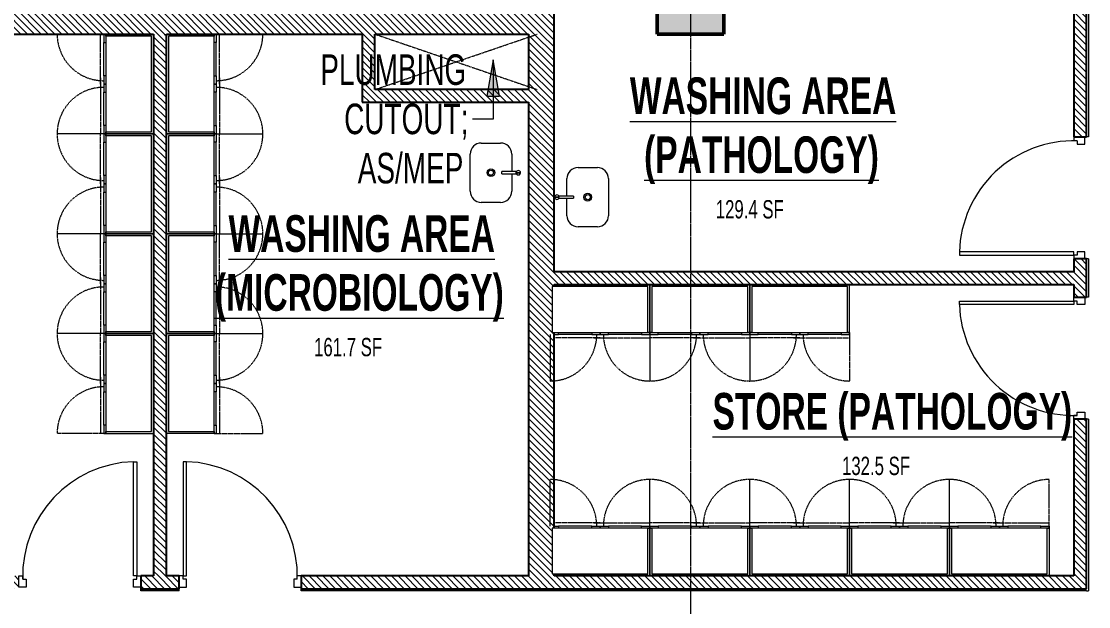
# Model space of a CAD drawing. Header units: millimetres. Extents: x -25222 to 91371, y -63339 to 20835.
# Drawn here: x 63703 to 73325, y -46850 to -41574 of the extents above; entities that cross this region are included whole.
import ezdxf

# ---------------------------------------------------------------- set-up
doc = ezdxf.new("R2010")
doc.units = ezdxf.units.MM
for name, pattern in [('Cut Out Line', [2, 1, -1]), ('Dash', [6.35, 3.175, -3.175]), ('Dash_2_', [6.35, 3.175, -3.175]), ('Grid Line', [22.225, 12.7, -3.175, 3.175, -3.175])]:
    doc.linetypes.add(name, pattern=pattern)
for name, color, linetype, lineweight in [('A-AREA-IDEN', 2, 'Continuous', 9), ('A-DETL', 90, 'Continuous', 5), ('A-DETL-GENF', 92, 'Continuous', 5), ('A-DOOR', 31, 'Continuous', 5), ('A-DOOR-FRAM', 31, 'Continuous', 5), ('A-WALL', 113, 'Continuous', 5), ('A-WALL-PATT', 111, 'Continuous', 25), ('G-ANNO-TEXT', 231, 'Continuous', 9), ('P-SANR-FIXT', 6, 'Continuous', 5), ('Q-CASE', 31, 'Continuous', 5), ('Q-CASE-HDLN', 31, 'Dash_2_', 5), ('S-COLS', 52, 'Continuous', 5), ('S-GRID', 1, 'Continuous', 9)]:
    doc.layers.add(name, color=color, linetype=linetype, lineweight=lineweight)
doc.styles.add('Swis721 Cn BT_3', font='swissc.ttf', dxfattribs={"width": 0.8, "height": 165})
doc.styles.add('Swis721 Cn BT_4', font='swissc.ttf', dxfattribs={"width": 0.8, "height": 275})
doc.styles.add('Swis721 Cn BT_B', font='swisscb.ttf', dxfattribs={"width": 0.8, "height": 330})
pattern_1 = [(315, (14219.89, -54691.457), (30.869454, 30.869454), [])]

# ---------------------------------------------------------------- blocks, each defined once
blk = doc.blocks.new('CABINET_tall_double_w_glazed_doors - FIJO-214-470751-4_ FOURTH FLOOR - GA PLAN')
at = {"layer": 'Q-CASE', "color": 53, "lineweight": 9}
for p, q in [((-177.8, 0), (-177.8, -432)), ((704.2, -18), (-159.8, -18)), ((-159.8, -18), (-159.8, -432)), ((704.2, -432), (704.2, -18)), ((722.2, -432), (722.2, 0)), ((-159.8, -432), (-177.8, -432)), ((-177.8, -432), (-177.8, -450)), ((-177.8, -432), (-159.8, -432)), ((-177.8, -450), (-177.8, -870)), ((-177.8, -450), (-102.8, -450)), ((-159.8, -432), (704.2, -432)), ((-102.8, -450), (-102.8, -432)), ((197.2, -450), (-102.8, -450)), ((197.2, -432), (197.2, -450)), ((197.2, -450), (272.2, -450)), ((272.2, -432), (272.2, -450)), ((272.2, -450), (272.2, -432)), ((272.2, -450), (347.2, -450)), ((347.2, -450), (347.2, -432)), ((647.2, -450), (347.2, -450)), ((647.2, -432), (647.2, -450)), ((647.2, -450), (722.2, -450)), ((722.2, -432), (704.2, -432)), ((704.2, -432), (722.2, -432)), ((722.2, -450), (722.2, -432))]:
    blk.add_line(p, q, dxfattribs=at)
at = {"layer": 'Q-CASE-HDLN', "color": 53, "linetype": 'Dash', "lineweight": 9}
for p, q in [((272.2, -480), (-177.8, -480)), ((216.1, -480), (272.2, -480)), ((272.2, -480), (722.2, -480)), ((272.2, -480), (328.3, -480)), ((722.2, -432), (722.2, -870))]:
    blk.add_line(p, q, dxfattribs=at)
for centre, start, end in [((-177.8, -450), 270, 0), ((722.2, -450), 180, 270)]:
    blk.add_arc(centre, 420, start, end, dxfattribs=at)
blk = doc.blocks.new('CABINET_tall_double_w_glazed_doors - FIJO-214-V24-4_ FOURTH FLOOR - GA PLAN')
at = {"layer": 'Q-CASE', "color": 53, "lineweight": 9}
for p, q in [((704.2, -18), (-159.8, -18)), ((-159.8, -18), (-159.8, -432)), ((704.2, -432), (704.2, -18)), ((722.2, -432), (722.2, 0)), ((-159.8, -432), (-177.8, -432)), ((-177.8, -432), (-159.8, -432)), ((-177.8, -450), (-177.8, -870)), ((-177.8, -450), (-102.8, -450)), ((-159.8, -432), (704.2, -432)), ((-102.8, -450), (-102.8, -432)), ((197.2, -450), (-102.8, -450)), ((197.2, -432), (197.2, -450)), ((197.2, -450), (272.2, -450)), ((272.2, -432), (272.2, -450)), ((272.2, -450), (272.2, -432)), ((272.2, -450), (347.2, -450)), ((347.2, -450), (347.2, -432)), ((647.2, -450), (347.2, -450)), ((647.2, -432), (647.2, -450)), ((647.2, -450), (722.2, -450)), ((722.2, -432), (704.2, -432)), ((704.2, -432), (722.2, -432)), ((722.2, -450), (722.2, -432))]:
    blk.add_line(p, q, dxfattribs=at)
at = {"layer": 'Q-CASE-HDLN', "color": 53, "linetype": 'Dash', "lineweight": 9}
for p, q in [((272.2, -480), (-177.8, -480)), ((216.1, -480), (272.2, -480)), ((272.2, -480), (722.2, -480)), ((272.2, -480), (328.3, -480)), ((722.2, -432), (722.2, -870))]:
    blk.add_line(p, q, dxfattribs=at)
for centre, start, end in [((-177.8, -450), 270, 0), ((722.2, -450), 180, 270)]:
    blk.add_arc(centre, 420, start, end, dxfattribs=at)
blk = doc.blocks.new('BETACRYL BB R 5337 - 0-100 Classic White-V25-4_ FOURTH FLOOR - GA PLAN')
at = {"layer": 'A-DETL-GENF', "color": 53, "lineweight": 9}
for p, q in [((-167.5, 187.5), (-10, 187.5)), ((10, 187.5), (167.5, 187.5)), ((-267.5, -87.5), (-267.5, 87.5)), ((267.5, 87.5), (267.5, -87.5)), ((167.5, -187.5), (-167.5, -187.5))]:
    blk.add_line(p, q, dxfattribs=at)
for radius in [35, 23]:
    blk.add_circle((0, 0), radius, dxfattribs=at)
for centre, start, end in [((-167.5, 87.5), 90, 180), ((167.5, 87.5), 360, 90), ((-167.5, -87.5), 180, 270), ((167.5, -87.5), 270, 360)]:
    blk.add_arc(centre, 100, start, end, dxfattribs=at)
blk = doc.blocks.new('TAPWARE_boiling-chilled_water_unit1 - HYTP-029-439309-4_ FOURTH FLOOR - GA PLAN')
at = {"layer": 'P-SANR-FIXT', "color": 53, "lineweight": 9}
for p, q in [((0, 520), (0, 480)), ((0, 480), (0, 520)), ((10, 350), (-10, 350))]:
    blk.add_line(p, q, dxfattribs=at)
for start, end in [(90, 270), (270, 90)]:
    blk.add_arc((0, 500), 20, start, end, dxfattribs=at)
for points in [[(-6.3, 481), (-7.6, 481.4), (-8.8, 482), (-10, 482.7)], [(-10, 482.7), (-10, 473), (-10, 452.5), (-10, 419.4), (-10, 384.9), (-10, 361.6), (-10, 350)], [(10, 482.7), (8.8, 482), (7.6, 481.4), (6.3, 481)], [(10, 350), (10, 361.6), (10, 384.9), (10, 419.4), (10, 452.5), (10, 473), (10, 482.7)], [(-2.1, 480.1), (-2.8, 480.2), (-3.5, 480.3), (-4.1, 480.4)], [(4.2, 480.5), (3.5, 480.3), (2.8, 480.2), (2.1, 480.1)]]:
    blk.add_open_spline(points, degree=3, dxfattribs=at)
blk = doc.blocks.new('CABINET_tall_double_w_glazed_doors - FIJO-214-V21-4_ FOURTH FLOOR - GA PLAN')
at = {"layer": 'Q-CASE', "color": 53, "lineweight": 9}
for p, q in [((-177.8, 450), (-177.8, 870)), ((-177.8, 432), (-177.8, 450)), ((-177.8, 450), (-102.8, 450)), ((-159.8, 432), (-177.8, 432)), ((-177.8, 432), (-159.8, 432)), ((-177.8, 0), (-177.8, 432)), ((704.2, 432), (-159.8, 432)), ((-159.8, 432), (-159.8, 18)), ((-102.8, 450), (-102.8, 432)), ((197.2, 450), (-102.8, 450)), ((197.2, 432), (197.2, 450)), ((197.2, 450), (272.2, 450)), ((272.2, 432), (272.2, 450)), ((272.2, 450), (347.2, 450)), ((272.2, 450), (272.2, 432)), ((347.2, 450), (347.2, 432)), ((647.2, 450), (347.2, 450)), ((647.2, 432), (647.2, 450)), ((647.2, 450), (722.2, 450)), ((704.2, 18), (704.2, 432)), ((722.2, 432), (704.2, 432)), ((704.2, 432), (722.2, 432)), ((722.2, 450), (722.2, 432)), ((722.2, 432), (722.2, 0)), ((-159.8, 18), (704.2, 18))]:
    blk.add_line(p, q, dxfattribs=at)
at = {"layer": 'Q-CASE-HDLN', "color": 53, "linetype": 'Dash', "lineweight": 9}
for p, q in [((722.2, 432), (722.2, 870)), ((272.2, 480), (-177.8, 480)), ((216.1, 480), (272.2, 480)), ((272.2, 480), (722.2, 480)), ((272.2, 480), (328.3, 480))]:
    blk.add_line(p, q, dxfattribs=at)
for centre, start, end in [((-177.8, 450), 360, 90), ((722.2, 450), 90, 180)]:
    blk.add_arc(centre, 420, start, end, dxfattribs=at)
blk = doc.blocks.new('CABINET_tall_double_w_glazed_doors - FIJO-214-V20-4_ FOURTH FLOOR - GA PLAN')
at = {"layer": 'Q-CASE', "color": 53, "lineweight": 9}
for p, q in [((-177.8, 450), (-177.8, 870)), ((-177.8, 450), (-102.8, 450)), ((-159.8, 432), (-177.8, 432)), ((-177.8, 432), (-159.8, 432)), ((704.2, 432), (-159.8, 432)), ((-159.8, 432), (-159.8, 18)), ((-102.8, 450), (-102.8, 432)), ((197.2, 450), (-102.8, 450)), ((197.2, 432), (197.2, 450)), ((197.2, 450), (272.2, 450)), ((272.2, 432), (272.2, 450)), ((272.2, 450), (347.2, 450)), ((272.2, 450), (272.2, 432)), ((347.2, 450), (347.2, 432)), ((647.2, 450), (347.2, 450)), ((647.2, 432), (647.2, 450)), ((647.2, 450), (722.2, 450)), ((704.2, 18), (704.2, 432)), ((722.2, 432), (704.2, 432)), ((704.2, 432), (722.2, 432)), ((722.2, 450), (722.2, 432)), ((722.2, 432), (722.2, 0)), ((-159.8, 18), (704.2, 18))]:
    blk.add_line(p, q, dxfattribs=at)
at = {"layer": 'Q-CASE-HDLN', "color": 53, "linetype": 'Dash', "lineweight": 9}
for p, q in [((722.2, 432), (722.2, 870)), ((272.2, 480), (-177.8, 480)), ((216.1, 480), (272.2, 480)), ((272.2, 480), (722.2, 480)), ((272.2, 480), (328.3, 480))]:
    blk.add_line(p, q, dxfattribs=at)
for centre, start, end in [((-177.8, 450), 360, 90), ((722.2, 450), 90, 180)]:
    blk.add_arc(centre, 420, start, end, dxfattribs=at)
blk = doc.blocks.new('CABINET_tall_double_w_glazed_doors - FIJO-214-V26-4_ FOURTH FLOOR - GA PLAN')
at = {"layer": 'Q-CASE', "color": 53, "lineweight": 9}
for p, q in [((-177.8, 450), (-177.8, 870)), ((704.2, 432), (-159.8, 432)), ((-159.8, 432), (-159.8, 18)), ((-142.8, 450), (-102.8, 450)), ((-102.8, 450), (-102.8, 432)), ((197.2, 450), (-102.8, 450)), ((197.2, 432), (197.2, 450)), ((197.2, 450), (272.2, 450)), ((272.2, 432), (272.2, 450)), ((272.2, 450), (347.2, 450)), ((272.2, 450), (272.2, 432)), ((347.2, 450), (347.2, 432)), ((647.2, 450), (347.2, 450)), ((647.2, 432), (647.2, 450)), ((647.2, 450), (722.2, 450)), ((704.2, 18), (704.2, 432)), ((722.2, 432), (704.2, 432)), ((704.2, 432), (722.2, 432)), ((722.2, 450), (722.2, 432)), ((722.2, 432), (722.2, 0)), ((-159.8, 18), (704.2, 18))]:
    blk.add_line(p, q, dxfattribs=at)
at = {"layer": 'Q-CASE-HDLN', "color": 53, "linetype": 'Dash', "lineweight": 9}
for p, q in [((722.2, 432), (722.2, 870)), ((272.2, 480), (-142.8, 480)), ((216.1, 480), (272.2, 480)), ((272.2, 480), (722.2, 480)), ((272.2, 480), (328.3, 480))]:
    blk.add_line(p, q, dxfattribs=at)
for centre, start, end in [((-177.8, 450), 360, 90), ((722.2, 450), 90, 180)]:
    blk.add_arc(centre, 420, start, end, dxfattribs=at)
blk = doc.blocks.new('CABINET_tall_double_w_glazed_doors - FIJO-214-V27-4_ FOURTH FLOOR - GA PLAN')
at = {"layer": 'Q-CASE', "color": 53, "lineweight": 9}
for p, q in [((704.2, -18), (-159.8, -18)), ((-159.8, -18), (-159.8, -432)), ((704.2, -432), (704.2, -18)), ((722.2, -432), (722.2, 0)), ((-177.8, -450), (-177.8, -870)), ((-159.8, -432), (704.2, -432)), ((-142.8, -450), (-102.8, -450)), ((-102.8, -450), (-102.8, -432)), ((197.2, -450), (-102.8, -450)), ((197.2, -432), (197.2, -450)), ((197.2, -450), (272.2, -450)), ((272.2, -432), (272.2, -450)), ((272.2, -450), (272.2, -432)), ((272.2, -450), (347.2, -450)), ((347.2, -450), (347.2, -432)), ((647.2, -450), (347.2, -450)), ((647.2, -432), (647.2, -450)), ((647.2, -450), (722.2, -450)), ((722.2, -432), (704.2, -432)), ((704.2, -432), (722.2, -432)), ((722.2, -450), (722.2, -432))]:
    blk.add_line(p, q, dxfattribs=at)
at = {"layer": 'Q-CASE-HDLN', "color": 53, "linetype": 'Dash', "lineweight": 9}
for p, q in [((272.2, -480), (-142.8, -480)), ((216.1, -480), (272.2, -480)), ((272.2, -480), (722.2, -480)), ((272.2, -480), (328.3, -480)), ((722.2, -432), (722.2, -870))]:
    blk.add_line(p, q, dxfattribs=at)
for centre, start, end in [((-177.8, -450), 270, 0), ((722.2, -450), 180, 270)]:
    blk.add_arc(centre, 420, start, end, dxfattribs=at)
blk = doc.blocks.new('BETACRYL BB R 5337 - 0-100 Classic White-V28-4_ FOURTH FLOOR - GA PLAN')
at = {"layer": 'A-DETL-GENF', "color": 53, "lineweight": 9}
for p, q in [((-167.5, 187.5), (167.5, 187.5)), ((-267.5, -87.5), (-267.5, 87.5)), ((267.5, 87.5), (267.5, -87.5)), ((-10, -187.5), (-167.5, -187.5)), ((167.5, -187.5), (10, -187.5))]:
    blk.add_line(p, q, dxfattribs=at)
for radius in [35, 23]:
    blk.add_circle((0, 0), radius, dxfattribs=at)
for centre, start, end in [((-167.5, 87.5), 90, 180), ((167.5, 87.5), 360, 90), ((-167.5, -87.5), 180, 270), ((167.5, -87.5), 270, 360)]:
    blk.add_arc(centre, 100, start, end, dxfattribs=at)
blk = doc.blocks.new('MM-HOSPITAL A_B BLOCK 2022_05_19_Interiors_rvt-1-4_ FOURTH FLOOR - GA PLAN')
at = {"layer": 'A-WALL', "color": 10, "lineweight": 9}
for p, q in [((73325.1, -33248.7), (73325.1, -42616.2)), ((73325.1, -42616.2), (73305.1, -42616.2)), ((73325.1, -43716.2), (73305.1, -43716.2)), ((73325.1, -43716.2), (73325.1, -44061.2)), ((73325.1, -44061.2), (73305.1, -44061.2)), ((73325.1, -45161.2), (73305.1, -45161.2)), ((73325.1, -45161.2), (73325.1, -46708.7)), ((64780.1, -46708.7), (64780.1, -46688.7)), ((65125.1, -46708.7), (64780.1, -46708.7)), ((65125.1, -46708.7), (65125.1, -46688.7)), ((66225.1, -46708.7), (66225.1, -46688.7)), ((73305.1, -46708.7), (66225.1, -46708.7)), ((73305.1, -46708.7), (73325.1, -46708.7))]:
    blk.add_line(p, q, dxfattribs=at)
at = {"color": 53, "lineweight": 9}
for name, p, rotation in [('CABINET_tall_double_w_glazed_doors - FIJO-214-V24-4_ FOURTH FLOOR - GA PLAN', (64895.1, -41866.5), 270.0000000000006), ('CABINET_tall_double_w_glazed_doors - FIJO-214-V20-4_ FOURTH FLOOR - GA PLAN', (65010.1, -41866.5), 269.9999999999996), ('CABINET_tall_double_w_glazed_doors - FIJO-214-470751-4_ FOURTH FLOOR - GA PLAN', (64895.1, -42766.5), 270.0000000000006), ('CABINET_tall_double_w_glazed_doors - FIJO-214-V21-4_ FOURTH FLOOR - GA PLAN', (65010.1, -42766.5), 269.9999999999996), ('BETACRYL BB R 5337 - 0-100 Classic White-V25-4_ FOURTH FLOOR - GA PLAN', (67936.4, -42938.7), 270.0000000000001), ('BETACRYL BB R 5337 - 0-100 Classic White-V28-4_ FOURTH FLOOR - GA PLAN', (68808.8, -43158.7), 270.0000000000001), ('TAPWARE_boiling-chilled_water_unit1 - HYTP-029-439309-4_ FOURTH FLOOR - GA PLAN', (67683.5, -42938.7), 270.0000000000007), ('TAPWARE_boiling-chilled_water_unit1 - HYTP-029-439309-4_ FOURTH FLOOR - GA PLAN', (69031.4, -43158.7), 90.00000000000114), ('CABINET_tall_double_w_glazed_doors - FIJO-214-470751-4_ FOURTH FLOOR - GA PLAN', (64895.1, -43666.5), 270.0000000000006), ('CABINET_tall_double_w_glazed_doors - FIJO-214-V21-4_ FOURTH FLOOR - GA PLAN', (65010.1, -43666.5), 269.9999999999996), ('CABINET_tall_double_w_glazed_doors - FIJO-214-470751-4_ FOURTH FLOOR - GA PLAN', (64895.1, -44566.5), 270.0000000000006), ('CABINET_tall_double_w_glazed_doors - FIJO-214-V21-4_ FOURTH FLOOR - GA PLAN', (65010.1, -44566.5), 269.9999999999996)]:
    blk.add_blockref(name, p, dxfattribs=dict(at, rotation=rotation))
for name, p in [('CABINET_tall_double_w_glazed_doors - FIJO-214-V27-4_ FOURTH FLOOR - GA PLAN', (68647.9, -43946.2)), ('CABINET_tall_double_w_glazed_doors - FIJO-214-470751-4_ FOURTH FLOOR - GA PLAN', (69547.9, -43946.2)), ('CABINET_tall_double_w_glazed_doors - FIJO-214-470751-4_ FOURTH FLOOR - GA PLAN', (70447.9, -43946.2)), ('CABINET_tall_double_w_glazed_doors - FIJO-214-V26-4_ FOURTH FLOOR - GA PLAN', (68647.9, -46573.7)), ('CABINET_tall_double_w_glazed_doors - FIJO-214-V21-4_ FOURTH FLOOR - GA PLAN', (69547.9, -46573.7)), ('CABINET_tall_double_w_glazed_doors - FIJO-214-V21-4_ FOURTH FLOOR - GA PLAN', (70447.9, -46573.7)), ('CABINET_tall_double_w_glazed_doors - FIJO-214-V21-4_ FOURTH FLOOR - GA PLAN', (71347.9, -46573.7)), ('CABINET_tall_double_w_glazed_doors - FIJO-214-V21-4_ FOURTH FLOOR - GA PLAN', (72247.9, -46573.7))]:
    blk.add_blockref(name, p, dxfattribs=at)
blk = doc.blocks.new('M_Concrete-Rectangular-Column - 600 x 600-V1-4_ FOURTH FLOOR - GA PLAN')
at = {"layer": 'S-COLS'}
blk.add_hatch(color=55, dxfattribs=at).paths.add_polyline_path([(300, 300), (-300, 300), (-300, -300), (300, -300)], flags=0)
at = {"layer": 'S-COLS', "color": 250, "lineweight": 50}
for p, q in [((300, 300), (-300, 300)), ((-300, 300), (-300, -300)), ((300, -300), (300, 300)), ((-300, -300), (300, -300))]:
    blk.add_line(p, q, dxfattribs=at)
blk = doc.blocks.new('DC_SglFl-W-Int - D 1_1-5257905-4_ FOURTH FLOOR - GA PLAN')
at = {"layer": 'A-DOOR'}
for p, q in [((485, -57.5), (485, -1087.5)), ((515, -57.5), (485, -57.5)), ((515, -1087.5), (515, -57.5)), ((485, -1087.5), (515, -1087.5))]:
    blk.add_line(p, q, dxfattribs=at)
blk.add_arc((515, -57.5), 1030.4, 178.33166, 268.33166, dxfattribs=at)
at = {"layer": 'A-DOOR-FRAM'}
for p, q in [((-550, 42.5), (-550, -57.5)), ((-485, 42.5), (-550, 42.5)), ((-485, -27.5), (-485, 42.5)), ((485, 42.5), (485, -27.5)), ((550, 42.5), (485, 42.5)), ((550, -57.5), (550, 42.5)), ((-550, -57.5), (-515, -57.5)), ((-515, -27.5), (-485, -27.5)), ((-515, -27.5), (-515, -57.5)), ((485, -27.5), (515, -27.5)), ((515, -27.5), (515, -57.5)), ((515, -57.5), (550, -57.5))]:
    blk.add_line(p, q, dxfattribs=at)
blk = doc.blocks.new('DC_SglFl-W-Int - D 1_1-6638787-4_ FOURTH FLOOR - GA PLAN')
at = {"layer": 'A-DOOR'}
for p, q in [((485, 57.5), (485, 1087.5)), ((485, 1087.5), (515, 1087.5)), ((515, 1087.5), (515, 57.5)), ((515, 57.5), (485, 57.5))]:
    blk.add_line(p, q, dxfattribs=at)
blk.add_arc((515, 57.5), 1030.4, 91.66834, 181.66834, dxfattribs=at)
at = {"layer": 'A-DOOR-FRAM'}
for p, q in [((-550, -42.5), (-550, 57.5)), ((-550, 57.5), (-515, 57.5)), ((-515, 27.5), (-515, 57.5)), ((-515, 27.5), (-485, 27.5)), ((-485, 27.5), (-485, -42.5)), ((485, 27.5), (515, 27.5)), ((485, -42.5), (485, 27.5)), ((515, 57.5), (550, 57.5)), ((515, 27.5), (515, 57.5)), ((550, 57.5), (550, -42.5)), ((-485, -42.5), (-550, -42.5)), ((550, -42.5), (485, -42.5))]:
    blk.add_line(p, q, dxfattribs=at)

msp = doc.modelspace()

# ---------------------------------------------------------------- hatches: boundary and pattern name
at = {"layer": 'A-WALL-PATT', "lineweight": 5}
h = msp.add_hatch(dxfattribs=at)
h.set_pattern_fill('FP_1', color=9, style=0, pattern_type=2)
h.set_pattern_definition(pattern_1)
h.paths.add_polyline_path([(73190.1, -46688.7), (73305.1, -46688.7), (73305.1, -45161.2), (73190.1, -45161.2), (73190.1, -46573.7)], flags=0)
h.paths.add_polyline_path([(73305.1, -44061.2), (73305.1, -43716.2), (73190.1, -43716.2), (73190.1, -44061.2)], flags=0)
h.paths.add_polyline_path([(73190.1, -42616.2), (73305.1, -42616.2), (73305.1, -33363.7), (73190.1, -33363.7), (73190.1, -42295.5)], flags=0)
h = msp.add_hatch(dxfattribs=at)
h.set_pattern_fill('FP_1', color=9, style=0, pattern_type=2)
h.set_pattern_definition(pattern_1)
h.paths.add_polyline_path([(56971.1, -41688.7), (61435.1, -41688.7), (61435.1, -41458.7), (56790.1, -41458.7), (56790.1, -41688.7), (56905.1, -41688.7)], flags=0)
h.paths.add_polyline_path([(50107.5, -41688.7), (53505.1, -41688.7), (53505.1, -41458.7), (52882.1, -41458.7), (52882.1, -41555.7), (52018.1, -41555.5), (52018.1, -41458.7), (51982.1, -41458.7), (51982.1, -41555.7), (51118.1, -41555.7), (51118.1, -41458.7), (51082.1, -41458.7), (51082.1, -41555.7), (50218.1, -41555.7), (50218.1, -41458.7), (50182.1, -41458.7), (50182.1, -41555.7), (49318.1, -41555.7), (49318.1, -41458.7), (49300.1, -41458.7), (49300.1, -41688.7)], flags=0)
h.paths.add_polyline_path([(66775.1, -41688.7), (68505.1, -41688.7), (68505.1, -41458.7), (62035.1, -41458.7), (62035.1, -41688.7), (66634.8, -41688.7)], flags=0)
h.paths.add_polyline_path([(54105.1, -41688.7), (55690.1, -41688.7), (55690.1, -41458.7), (54105.1, -41458.7), (54105.1, -41637.9)], flags=0)
h = msp.add_hatch(dxfattribs=at)
h.set_pattern_fill('FP_1', color=9, style=0, pattern_type=2)
h.set_pattern_definition(pattern_1)
h.paths.add_polyline_path([(64895.1, -46573.7), (65010.1, -46573.7), (65010.1, -41688.7), (64895.1, -41688.7), (64895.1, -44926)], flags=0)
h = msp.add_hatch(dxfattribs=at)
h.set_pattern_fill('FP_1', color=9, style=0, pattern_type=2)
h.set_pattern_definition(pattern_1)
h.paths.add_polyline_path([(66775.1, -42303.7), (66890.1, -42303.7), (66890.1, -41688.7), (66775.1, -41688.7), (66775.1, -42295.5)], flags=0)
h = msp.add_hatch(dxfattribs=at)
h.set_pattern_fill('FP_1', color=9, style=0, pattern_type=2)
h.set_pattern_definition(pattern_1)
h.paths.add_polyline_path([(68471.2, -46573.7), (68505.1, -46573.7), (68505.1, -46555.7), (68488.1, -46555.7), (68488.1, -46141.7), (68505.1, -46141.7), (68505.1, -44378.2), (68488.1, -44378.2), (68488.1, -43964.2), (68505.1, -43964.2), (68505.1, -41688.7), (68275.1, -41688.7), (68275.1, -46573.7)], flags=0)
h = msp.add_hatch(dxfattribs=at)
h.set_pattern_fill('FP_1', color=9, style=0, pattern_type=2)
h.set_pattern_definition(pattern_1)
h.paths.add_polyline_path([(68275.1, -42303.7), (68275.1, -42188.7), (66890.1, -42188.7), (66890.1, -42303.7), (68012.1, -42303.7)], flags=0)
h = msp.add_hatch(dxfattribs=at)
h.set_pattern_fill('FP_1', color=9, style=0, pattern_type=2)
h.set_pattern_definition(pattern_1)
h.paths.add_polyline_path([(73190.1, -43946.2), (73190.1, -43831.2), (68505.1, -43831.2), (68505.1, -43946.2), (70307.5, -43946.2)], flags=0)
h = msp.add_hatch(dxfattribs=at)
h.set_pattern_fill('FP_1', color=9, style=0, pattern_type=2)
h.set_pattern_definition(pattern_1)
h.paths.add_polyline_path([(64780.1, -46688.7), (65125.1, -46688.7), (65125.1, -46573.7), (64780.1, -46573.7)], flags=0)
h.paths.add_polyline_path([(49905.8, -46688.7), (52510.1, -46688.7), (52510.1, -46573.7), (49300.1, -46573.7), (49300.1, -46688.7), (49496.7, -46688.7)], flags=0)
h.paths.add_polyline_path([(68471.2, -46688.7), (73190.1, -46688.7), (73190.1, -46573.7), (66225.1, -46573.7), (66225.1, -46688.7), (68275.1, -46688.7)], flags=0)
h.paths.add_polyline_path([(53760.1, -46688.7), (60070.1, -46688.7), (60070.1, -46573.7), (53760.1, -46573.7)], flags=0)
h.paths.add_polyline_path([(63680.1, -46688.7), (63680.1, -46573.7), (61320.1, -46573.7), (61320.1, -46688.7), (62962.1, -46688.7)], flags=0)
at = {"layer": 'G-ANNO-TEXT'}
msp.add_hatch(color=130, dxfattribs=at).paths.add_polyline_path([(67956.2, -41919.4), (67898, -42249.4), (68014.4, -42249.4)], flags=0)

# ---------------------------------------------------------------- linework, layer by layer
at = {"layer": 'A-DETL', "linetype": 'Cut Out Line'}
for p, q in [((66890.1, -41688.7), (68355.1, -42188.7)), ((66890.1, -42188.7), (68355.1, -41688.7))]:
    msp.add_line(p, q, dxfattribs=at)
at = {"layer": 'A-WALL', "lineweight": 25}
for p, q in [((73305.1, -42616.2), (73305.1, -33248.7)), ((68505.1, -43831.2), (68505.1, -41203.7)), ((73190.1, -41203.7), (73190.1, -42616.2)), ((62035.1, -41688.7), (64895.1, -41688.7)), ((64895.1, -41688.7), (64895.1, -46573.7)), ((65010.1, -41688.7), (66775.1, -41688.7)), ((65010.1, -46573.7), (65010.1, -41688.7)), ((66775.1, -41688.7), (66775.1, -42303.7)), ((66890.1, -42188.7), (66890.1, -41688.7)), ((66890.1, -41688.7), (68275.1, -41688.7)), ((68275.1, -41688.7), (68275.1, -42188.7)), ((68275.1, -42188.7), (66890.1, -42188.7)), ((66775.1, -42303.7), (68275.1, -42303.7)), ((68275.1, -42303.7), (68275.1, -46573.7)), ((73190.1, -42616.2), (73305.1, -42616.2)), ((73305.1, -43716.2), (73190.1, -43716.2)), ((73190.1, -43716.2), (73190.1, -43831.2)), ((73305.1, -44061.2), (73305.1, -43716.2)), ((73190.1, -43831.2), (68505.1, -43831.2)), ((68505.1, -43964.2), (68505.1, -43946.2)), ((68505.1, -43946.2), (73190.1, -43946.2)), ((73190.1, -43946.2), (73190.1, -44061.2)), ((73190.1, -44061.2), (73305.1, -44061.2)), ((68505.1, -46141.7), (68505.1, -44378.2)), ((73305.1, -45161.2), (73190.1, -45161.2)), ((73190.1, -45161.2), (73190.1, -46573.7)), ((73305.1, -46688.7), (73305.1, -45161.2)), ((68505.1, -46573.7), (68505.1, -46555.7)), ((64895.1, -46573.7), (64780.1, -46573.7)), ((64780.1, -46573.7), (64780.1, -46688.7)), ((65125.1, -46573.7), (65010.1, -46573.7)), ((65125.1, -46688.7), (65125.1, -46573.7)), ((68275.1, -46573.7), (66225.1, -46573.7)), ((66225.1, -46573.7), (66225.1, -46688.7)), ((73190.1, -46573.7), (68505.1, -46573.7)), ((64780.1, -46688.7), (65125.1, -46688.7)), ((66225.1, -46688.7), (73305.1, -46688.7))]:
    msp.add_line(p, q, dxfattribs=at)
at = {"layer": 'G-ANNO-TEXT', "color": 130}
for p, q in [((67956.2, -41919.4), (67898, -42249.4)), ((68014.4, -42249.4), (67956.2, -41919.4)), ((67956.2, -41919.4), (67956.2, -42456.2)), ((67898, -42249.4), (68014.4, -42249.4)), ((67956.2, -42456.2), (67770.8, -42456.2))]:
    msp.add_line(p, q, dxfattribs=at)
at = {"layer": 'S-GRID', "linetype": 'Grid Line'}
msp.add_line((69735.1, 20089.7), (69735.1, -62440.6), dxfattribs=at)

# ---------------------------------------------------------------- block references
at = {"lineweight": 5}
msp.add_blockref('MM-HOSPITAL A_B BLOCK 2022_05_19_Interiors_rvt-1-4_ FOURTH FLOOR - GA PLAN', (0, 0), dxfattribs=at)
at = {"layer": 'A-DOOR'}
for name, p, rotation in [('DC_SglFl-W-Int - D 1_1-5257905-4_ FOURTH FLOOR - GA PLAN', (73247.6, -43166.2), 269.9999999999999), ('DC_SglFl-W-Int - D 1_1-6638787-4_ FOURTH FLOOR - GA PLAN', (73247.6, -44611.2), 89.9999999999999), ('DC_SglFl-W-Int - D 1_1-5257905-4_ FOURTH FLOOR - GA PLAN', (65675.1, -46631.2), 180)]:
    msp.add_blockref(name, p, dxfattribs=dict(at, rotation=rotation))
msp.add_blockref('DC_SglFl-W-Int - D 1_1-6638787-4_ FOURTH FLOOR - GA PLAN', (64230.1, -46631.2), dxfattribs=at)
at = {"layer": 'S-COLS', "rotation": 270.0000000000001}
msp.add_blockref('M_Concrete-Rectangular-Column - 600 x 600-V1-4_ FOURTH FLOOR - GA PLAN', (69735.1, -41388.7), dxfattribs=at)

# ---------------------------------------------------------------- texts
at = {"layer": 'A-AREA-IDEN', "attachment_point": 1}
for s, insert, char_height, width, style in [('\\LWASHING AREA', (69189, -42079.6), 330, 2723.172, 'Swis721 Cn BT_B'), ('\\L(PATHOLOGY)', (69317.1, -42610.8), 330, 2419.814, 'Swis721 Cn BT_B'), ('129.4 SF', (69963, -43185.7), 165, 698.43, 'Swis721 Cn BT_3'), ('\\LWASHING AREA', (65570.5, -43321.7), 330, 2723.172, 'Swis721 Cn BT_B'), ('\\L(MICROBIOLOGY)', (65448.2, -43852.8), 330, 3012.421, 'Swis721 Cn BT_B'), ('161.7 SF', (66341.5, -44427.7), 165, 698.43, 'Swis721 Cn BT_3'), ('\\LSTORE (PATHOLOGY)', (69934.3, -44924.1), 330, 3675.577, 'Swis721 Cn BT_B'), ('132.5 SF', (71101.3, -45498.8), 165, 698.43, 'Swis721 Cn BT_3')]:
    msp.add_mtext(s, dxfattribs=dict(at, insert=insert, char_height=char_height, width=width, style=style))
at = {"layer": 'G-ANNO-TEXT', "color": 7, "char_height": 275, "attachment_point": 1, "style": 'Swis721 Cn BT_4'}
for s, insert, width in [('PLUMBING ', (66397.7, -41871.6), 1530.902), ('CUTOUT; ', (66613.1, -42315.5), 1269.873), ('AS/MEP', (66735.3, -42759.3), 1121.721)]:
    msp.add_mtext(s, dxfattribs=dict(at, insert=insert, width=width))

doc.saveas('drawing.dxf')
